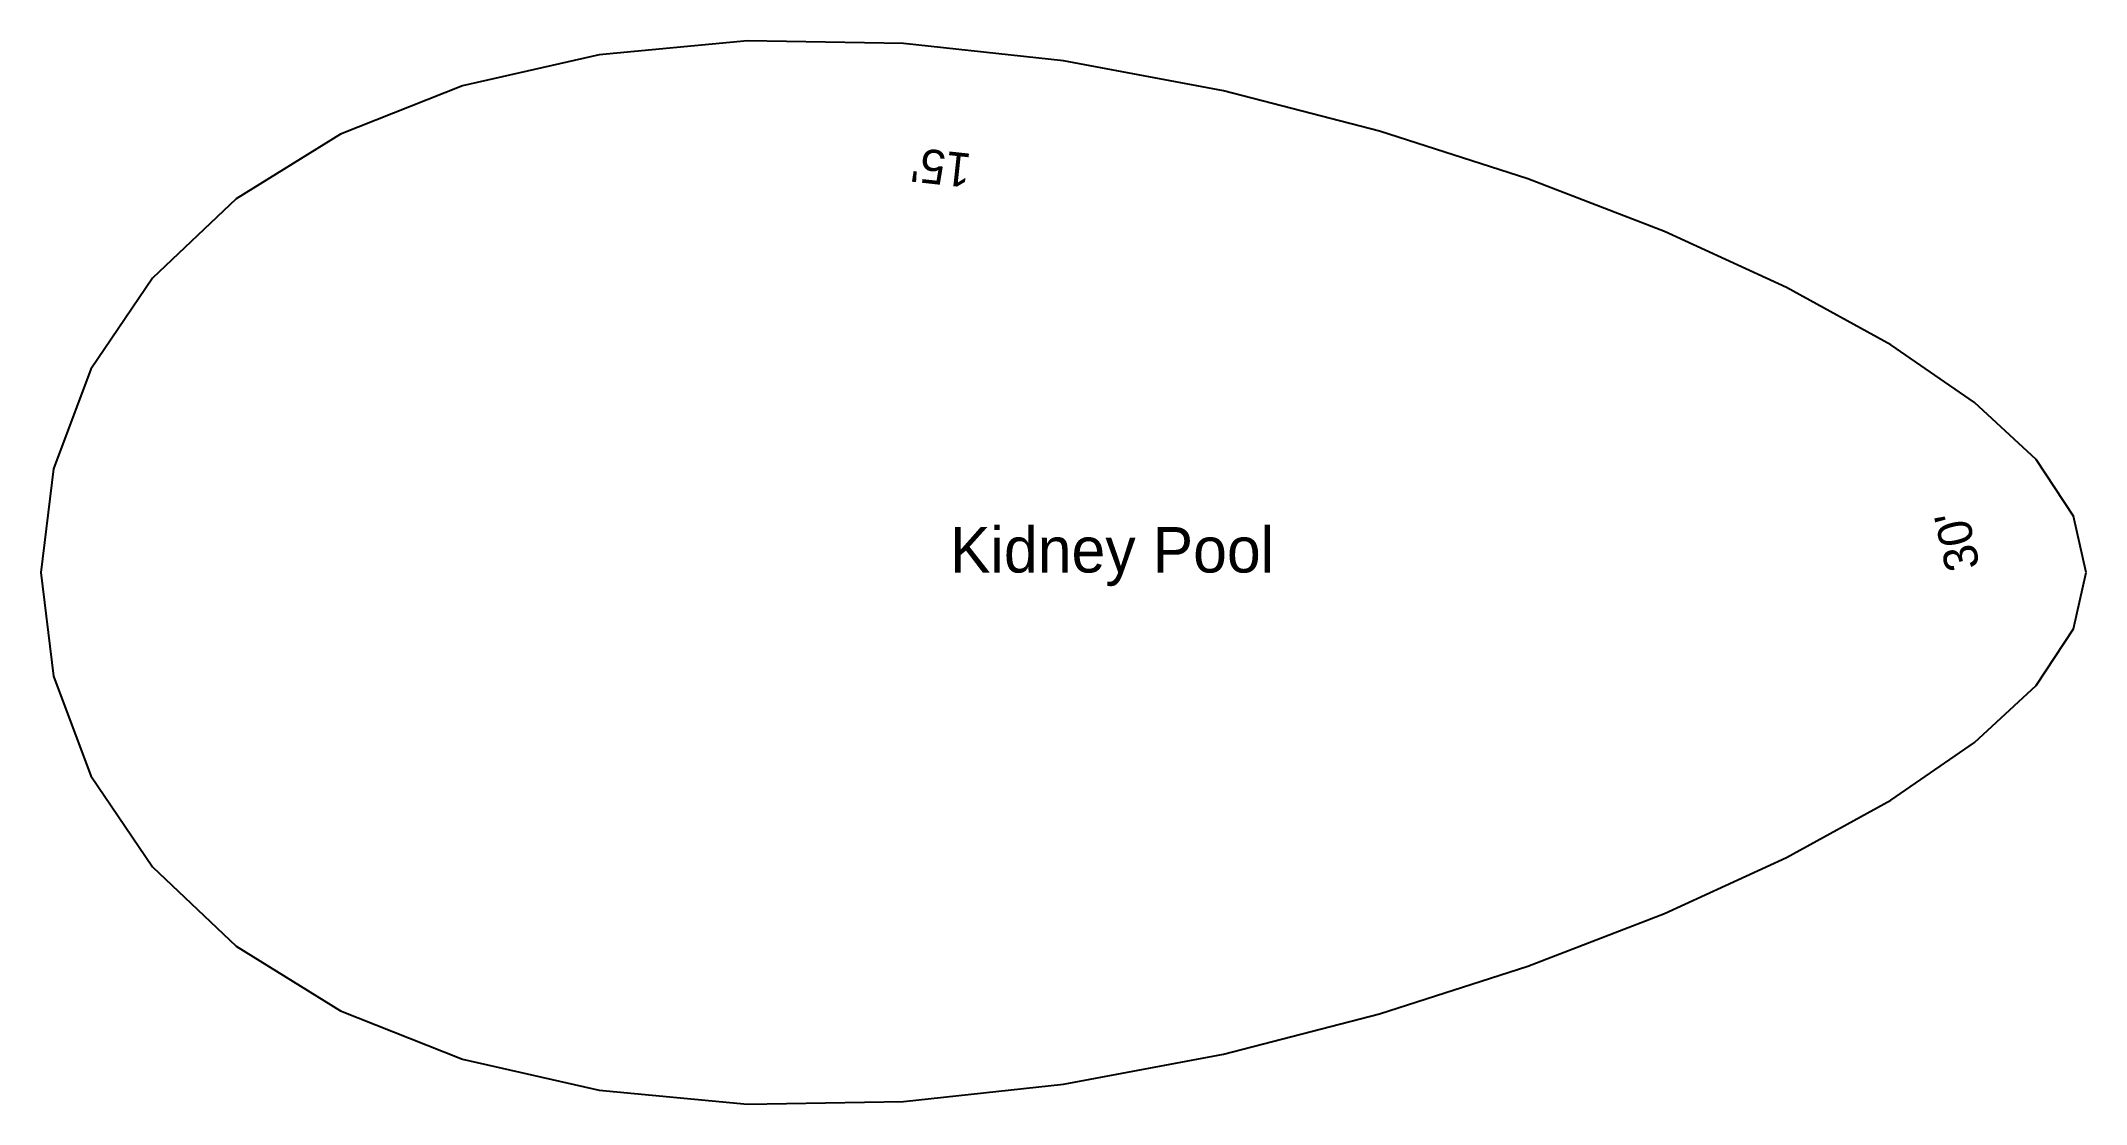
# Model space of a CAD drawing. Header units: metres. Extents: x 0 to 360, y -4 to 184.
import ezdxf

# ---------------------------------------------------------------- set-up
doc = ezdxf.new("R2010")
doc.units = ezdxf.units.M
for name, color, linetype in [('POOL_DIMENSIONS', 7, 'Continuous'), ('POOL_OUTLINE', 7, 'Continuous'), ('POOL_TEXT', 7, 'Continuous')]:
    doc.layers.add(name, color=color, linetype=linetype)

msp = doc.modelspace()

# ---------------------------------------------------------------- linework, layer by layer
at = {"layer": 'POOL_OUTLINE'}
msp.add_lwpolyline([(360, 90), (357.78, 99.91), (351.19, 109.88), (340.38, 119.94), (325.62, 130.06), (307.28, 140.14), (285.8, 149.97), (261.72, 159.27), (235.62, 167.66), (208.16, 174.72), (180, 180), (151.84, 183.06), (124.38, 183.53), (98.28, 181.11), (74.2, 175.65), (52.72, 167.14), (34.38, 155.74), (19.62, 141.78), (8.81, 125.75), (2.22, 108.25), (0, 90), (2.22, 71.75), (8.81, 54.25), (19.62, 38.22), (34.38, 24.26), (52.72, 12.86), (74.2, 4.35), (98.28, -1.11), (124.38, -3.53), (151.84, -3.06), (180, 0), (208.16, 5.28), (235.62, 12.34), (261.72, 20.73), (285.8, 30.03), (307.28, 39.86), (325.62, 49.94), (340.38, 60.06), (351.19, 70.12), (357.78, 80.09)], close=True, dxfattribs=at)

# ---------------------------------------------------------------- texts
at = {"layer": 'POOL_DIMENSIONS'}
for s, rotation, p in [("15'", 173.7905, (163.97, 163.64)), ("30'", 102.6085, (341.33, 91.02))]:
    msp.add_text(s, height=6, rotation=rotation, dxfattribs=at).set_placement(p)
at = {"layer": 'POOL_TEXT'}
msp.add_text('Kidney Pool', height=8, dxfattribs=at).set_placement((160, 90))

doc.saveas('drawing.dxf')
